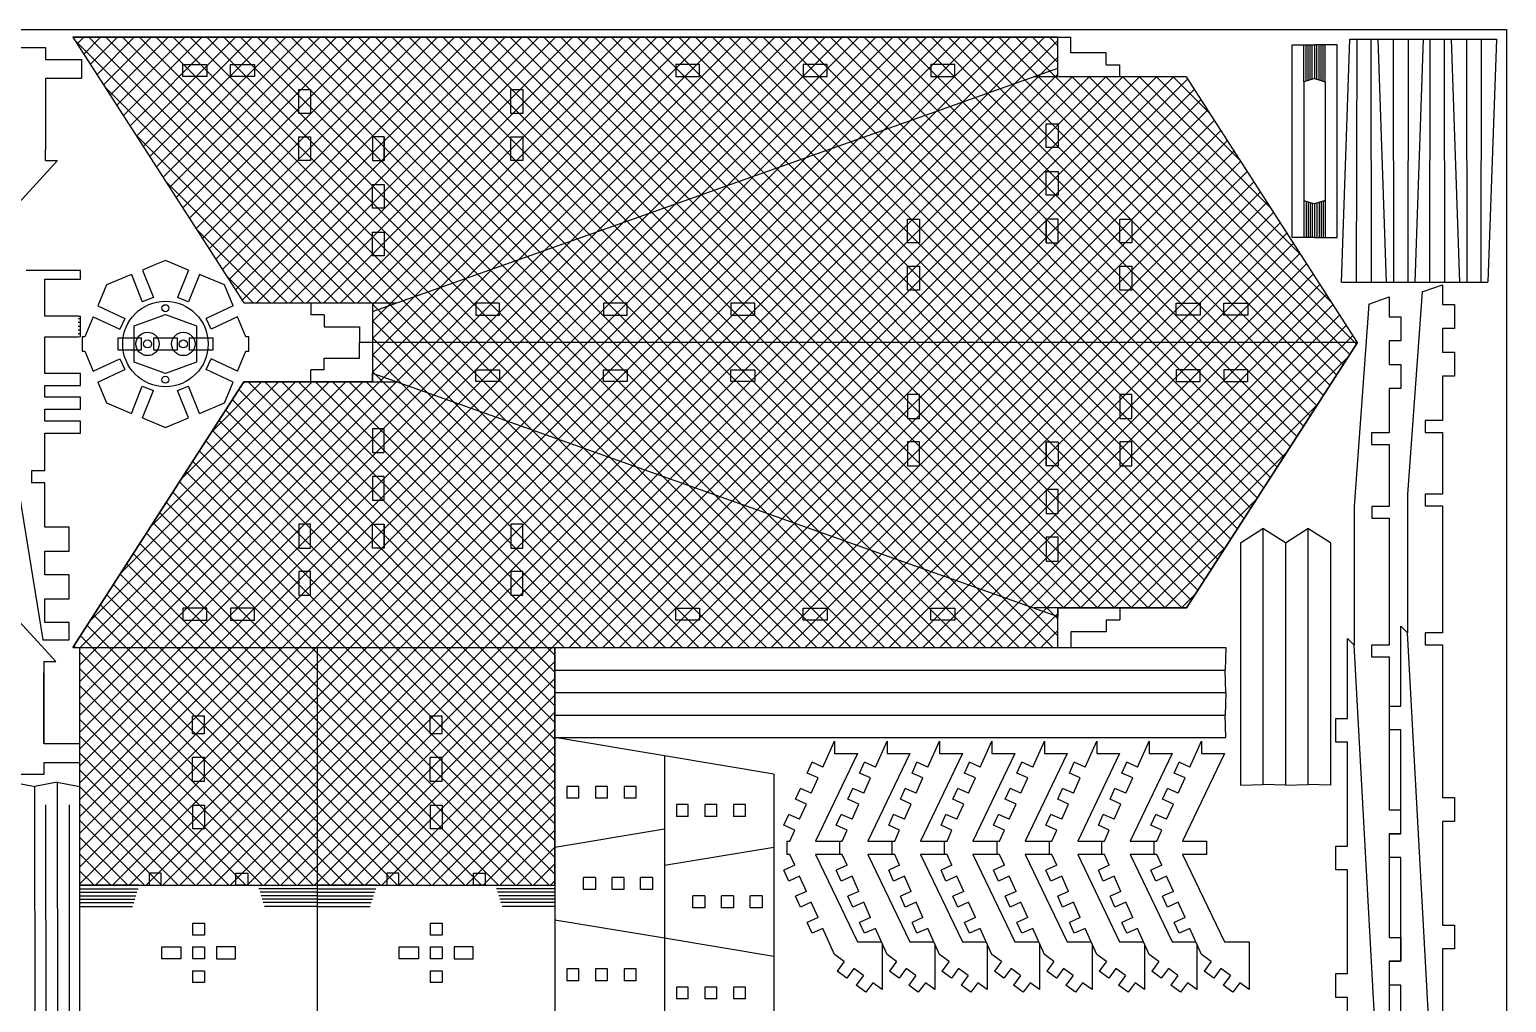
# Model space of a CAD drawing. Extents: x -969 to -369, y 282 to 682.
# Drawn here: x -762.7 to -369.2, y 422.5 to 681.6 of the extents above; entities that cross this region are included whole.
import ezdxf

# ---------------------------------------------------------------- set-up
doc = ezdxf.new("R2010")
doc.units = 0
doc.layers.get('0').update_dxf_attribs({"linetype": 'CONTINUOUS'})
doc.layers.add('HATCH', color=6, linetype='CONTINUOUS')
doc.layers.add('PATTERN', color=4, linetype='CONTINUOUS')

msp = doc.modelspace()

# ---------------------------------------------------------------- hatches: boundary and pattern name
at = {"layer": 'HATCH'}
h = msp.add_hatch(dxfattribs=at)
h.set_pattern_fill('ANSI37', color=256, style=0)
edge = h.paths.add_edge_path()
edge.add_line((-751.16, 679.57), (-705.6, 608.82))
edge.add_line((-705.6, 608.82), (-671.35, 608.82))
edge.add_line((-671.35, 608.82), (-671.35, 587.77))
edge.add_line((-671.35, 587.77), (-705.6, 587.77))
edge.add_line((-705.6, 587.77), (-751.16, 517.02))
edge.add_line((-488.72, 679.57), (-751.16, 679.57))
edge.add_line((-488.72, 669.04), (-488.72, 679.57))
edge.add_line((-454.46, 669.04), (-488.72, 669.04))
edge.add_line((-408.9, 598.3), (-454.46, 669.04))
edge.add_line((-454.46, 527.55), (-408.9, 598.3))
edge.add_line((-488.72, 527.55), (-454.46, 527.55))
edge.add_line((-488.72, 517.02), (-488.72, 527.55))
edge.add_line((-622.74, 517.02), (-488.72, 517.02))
edge.add_line((-622.74, 453.7), (-622.74, 517.02))
edge.add_line((-749.38, 453.7), (-622.74, 453.7))
edge.add_line((-749.38, 517.02), (-749.38, 453.7))
edge.add_line((-705.6, 587.77), (-751.16, 517.02))
edge.add_line((-671.35, 587.77), (-705.6, 587.77))
edge.add_line((-671.35, 608.82), (-671.35, 587.77))
edge.add_line((-705.6, 608.82), (-671.35, 608.82))
edge.add_line((-751.16, 679.57), (-705.6, 608.82))
edge.add_line((-749.38, 517.02), (-749.38, 453.7))
edge.add_line((-749.38, 453.7), (-622.74, 453.7))
edge.add_line((-622.74, 453.7), (-622.74, 517.02))
edge.add_line((-622.74, 517.02), (-488.72, 517.02))
edge.add_line((-488.72, 517.02), (-488.72, 527.55))
edge.add_line((-488.72, 527.55), (-454.46, 527.55))
edge.add_line((-454.46, 527.55), (-408.9, 598.3))
edge.add_line((-408.9, 598.3), (-454.46, 669.04))
edge.add_line((-454.46, 669.04), (-488.72, 669.04))
edge.add_line((-488.72, 669.04), (-488.72, 679.57))
edge.add_line((-488.72, 679.57), (-751.16, 679.57))
edge.add_line((-488.72, 669.04), (-488.72, 679.57))
edge.add_line((-454.46, 669.04), (-488.72, 669.04))
edge.add_line((-408.9, 598.3), (-454.46, 669.04))
edge.add_line((-454.46, 527.55), (-408.9, 598.3))
edge.add_line((-488.72, 527.55), (-454.46, 527.55))
edge.add_line((-488.72, 517.02), (-488.72, 527.55))
edge.add_line((-622.74, 517.02), (-488.72, 517.02))
edge.add_line((-622.74, 453.7), (-622.74, 517.02))
edge.add_line((-749.38, 453.7), (-622.74, 453.7))
edge.add_line((-749.38, 517.02), (-749.38, 453.7))
edge.add_line((-488.72, 679.57), (-751.16, 679.57))
edge.add_line((-751.16, 679.57), (-705.6, 608.82))
edge.add_line((-705.6, 608.82), (-671.35, 608.82))
edge.add_line((-671.35, 608.82), (-671.35, 587.77))
edge.add_line((-671.35, 587.77), (-705.6, 587.77))
edge.add_line((-705.6, 587.77), (-751.16, 517.02))

# ---------------------------------------------------------------- linework, layer by layer
for p, q in [((-969.23, 681.62), (-369.23, 681.62)), ((-369.23, 681.62), (-369.23, 281.62)), ((-767.07, 676.83), (-758.44, 676.83)), ((-758.44, 676.83), (-758.44, 673.65)), ((-758.44, 676.83), (-758.44, 673.65)), ((-751.16, 679.57), (-705.6, 608.82)), ((-751.16, 679.57), (-485.26, 679.57)), ((-485.26, 675.4), (-485.26, 679.57)), ((-426.35, 677.53), (-420.35, 677.53)), ((-426.35, 626.21), (-426.35, 677.53)), ((-420.35, 677.53), (-420.35, 668.57)), ((-414.35, 677.53), (-420.35, 677.53)), ((-414.35, 626.21), (-414.35, 677.53)), ((-413.18, 614.3), (-410.93, 679.05)), ((-410.93, 679.05), (-371.9, 679.05)), ((-401.18, 614.3), (-403.42, 679.05)), ((-391.42, 679.05), (-393.66, 614.3)), ((-381.66, 614.3), (-383.9, 679.05)), ((-371.9, 679.05), (-374.15, 614.3)), ((-758.44, 673.65), (-748.91, 673.65)), ((-748.91, 673.65), (-748.91, 668.57)), ((-475.87, 675.4), (-485.26, 675.4)), ((-475.87, 672.22), (-475.87, 675.4)), ((-721.88, 669.12), (-721.88, 672.3)), ((-721.88, 672.3), (-715.53, 672.3)), ((-715.53, 669.12), (-721.88, 669.12)), ((-715.53, 669.12), (-721.88, 669.12)), ((-715.53, 672.3), (-715.53, 669.12)), ((-709.18, 669.12), (-709.18, 672.3)), ((-709.18, 672.3), (-702.83, 672.3)), ((-702.83, 669.12), (-709.18, 669.12)), ((-702.83, 672.3), (-702.83, 669.12)), ((-671.35, 606.53), (-488.72, 671.33)), ((-584.21, 672.3), (-590.56, 672.3)), ((-590.56, 672.3), (-590.56, 669.12)), ((-590.56, 669.12), (-584.21, 669.12)), ((-584.21, 669.12), (-584.21, 672.3)), ((-550.22, 672.3), (-556.57, 672.3)), ((-556.57, 672.3), (-556.57, 669.12)), ((-556.57, 669.12), (-550.22, 669.12)), ((-550.22, 669.12), (-550.22, 672.3)), ((-516.24, 672.3), (-522.59, 672.3)), ((-522.59, 672.3), (-522.59, 669.12)), ((-522.59, 669.12), (-516.24, 669.12)), ((-516.24, 669.12), (-516.24, 672.3)), ((-454.46, 669.04), (-495.17, 669.04)), ((-488.72, 669.04), (-488.72, 671.33)), ((-475.87, 672.22), (-472.27, 672.22)), ((-472.27, 669.04), (-472.27, 672.22)), ((-408.9, 598.3), (-454.46, 669.04)), ((-758.44, 668.57), (-758.44, 649.69)), ((-748.91, 668.57), (-758.44, 668.57)), ((-691.02, 665.64), (-687.84, 665.64)), ((-691.02, 659.29), (-691.02, 665.64)), ((-687.84, 665.64), (-687.84, 659.29)), ((-634.46, 665.64), (-631.28, 665.64)), ((-634.46, 659.29), (-634.46, 665.64)), ((-631.28, 665.64), (-631.28, 659.29)), ((-420.35, 668.57), (-423.18, 667.66)), ((-423.18, 667.66), (-423.18, 636.08)), ((-420.35, 668.57), (-417.52, 667.66)), ((-417.52, 667.66), (-417.52, 636.08)), ((-687.84, 659.29), (-691.02, 659.29)), ((-631.28, 659.29), (-634.46, 659.29)), ((-491.84, 650.19), (-491.84, 656.54)), ((-491.84, 656.54), (-488.66, 656.54)), ((-488.66, 656.54), (-488.66, 650.19)), ((-758.44, 646.74), (-758.44, 649.69)), ((-691.02, 653.07), (-687.84, 653.07)), ((-691.02, 646.72), (-691.02, 653.07)), ((-687.84, 653.07), (-687.84, 646.72)), ((-668.23, 653.07), (-671.4, 653.07)), ((-671.4, 653.07), (-671.4, 646.72)), ((-668.23, 646.72), (-668.23, 653.07)), ((-668.23, 653.07), (-668.23, 646.72)), ((-634.46, 653.07), (-631.28, 653.07)), ((-634.46, 646.72), (-634.46, 653.07)), ((-631.28, 653.07), (-631.28, 646.72)), ((-488.66, 650.19), (-491.84, 650.19)), ((-755.26, 646.74), (-773.17, 627.21)), ((-758.44, 646.74), (-755.26, 646.74)), ((-687.84, 646.72), (-691.02, 646.72)), ((-671.4, 646.72), (-668.23, 646.72)), ((-631.28, 646.72), (-634.46, 646.72)), ((-491.84, 637.49), (-491.84, 643.84)), ((-491.84, 643.84), (-488.66, 643.84)), ((-488.66, 643.84), (-488.66, 637.49)), ((-671.4, 640.37), (-668.23, 640.37)), ((-671.4, 634.02), (-671.4, 640.37)), ((-668.23, 640.37), (-668.23, 634.02)), ((-488.66, 637.49), (-491.84, 637.49)), ((-668.23, 634.02), (-671.4, 634.02)), ((-423.18, 636.08), (-420.35, 635.18)), ((-417.52, 636.08), (-420.35, 635.18)), ((-420.35, 635.18), (-420.35, 626.21)), ((-528.78, 624.79), (-528.78, 631.14)), ((-528.78, 631.14), (-525.61, 631.14)), ((-525.61, 631.14), (-525.61, 624.79)), ((-488.66, 631.14), (-491.84, 631.14)), ((-491.84, 631.14), (-491.84, 624.79)), ((-491.84, 624.79), (-491.84, 631.14)), ((-488.66, 624.79), (-488.66, 631.14)), ((-472.22, 624.79), (-472.22, 631.14)), ((-472.22, 631.14), (-469.05, 631.14)), ((-469.05, 631.14), (-469.05, 624.79)), ((-671.4, 627.67), (-668.23, 627.67)), ((-671.4, 621.32), (-671.4, 627.67)), ((-668.23, 627.67), (-668.23, 621.32)), ((-420.35, 626.21), (-426.35, 626.21)), ((-420.35, 626.21), (-414.35, 626.21)), ((-525.61, 624.79), (-528.78, 624.79)), ((-491.84, 624.79), (-488.66, 624.79)), ((-469.05, 624.79), (-472.22, 624.79)), ((-668.23, 621.32), (-671.4, 621.32)), ((-528.78, 612.22), (-528.78, 618.57)), ((-528.78, 618.57), (-525.61, 618.57)), ((-525.61, 618.57), (-525.61, 612.22)), ((-472.22, 612.22), (-472.22, 618.57)), ((-472.22, 618.57), (-469.05, 618.57)), ((-469.05, 618.57), (-469.05, 612.22)), ((-758.66, 617.43), (-763.67, 617.43)), ((-749.14, 617.43), (-758.66, 617.43)), ((-758.66, 605.3), (-758.66, 615.09)), ((-758.66, 615.09), (-749.14, 615.09)), ((-749.14, 615.09), (-749.14, 617.43)), ((-413.18, 614.3), (-374.15, 614.3)), ((-525.61, 612.22), (-528.78, 612.22)), ((-469.05, 612.22), (-472.22, 612.22)), ((-405.9, 608.47), (-400.51, 610.38)), ((-400.51, 610.38), (-400.51, 605.09)), ((-391.67, 611.75), (-395.59, 557.89)), ((-391.67, 611.75), (-386.29, 613.66)), ((-386.29, 613.66), (-386.29, 608.37)), ((-705.6, 608.82), (-664.9, 608.82)), ((-687.8, 608.82), (-687.8, 605.64)), ((-671.35, 608.82), (-671.35, 606.53)), ((-637.48, 608.74), (-643.83, 608.74)), ((-643.83, 608.74), (-643.83, 605.57)), ((-637.48, 605.57), (-637.48, 608.74)), ((-603.49, 608.74), (-609.84, 608.74)), ((-609.84, 608.74), (-609.84, 605.57)), ((-603.49, 605.57), (-603.49, 608.74)), ((-569.5, 608.74), (-575.85, 608.74)), ((-575.85, 608.74), (-575.85, 605.57)), ((-569.5, 605.57), (-569.5, 608.74)), ((-457.23, 605.57), (-457.23, 608.75)), ((-457.23, 608.75), (-450.88, 608.75)), ((-450.88, 608.75), (-450.88, 605.57)), ((-444.53, 608.75), (-438.18, 608.75)), ((-444.53, 605.57), (-444.53, 608.75)), ((-444.53, 608.75), (-438.18, 608.75)), ((-438.18, 608.75), (-438.18, 605.57)), ((-405.9, 608.47), (-409.81, 554.61)), ((-386.29, 608.37), (-383.11, 608.37)), ((-383.11, 608.37), (-383.11, 602.02)), ((-749.77, 605.3), (-758.66, 605.3)), ((-749.77, 605.3), (-749.14, 605.26)), ((-749.14, 604.55), (-749.77, 604.55)), ((-749.14, 603.55), (-749.77, 603.55)), ((-749.14, 602.55), (-749.77, 602.55)), ((-749.14, 599.84), (-749.14, 605.26)), ((-684.2, 605.64), (-687.8, 605.64)), ((-684.2, 605.64), (-684.2, 602.47)), ((-684.2, 602.47), (-674.81, 602.47)), ((-674.81, 602.47), (-674.81, 598.3)), ((-643.83, 605.57), (-637.48, 605.57)), ((-609.84, 605.57), (-603.49, 605.57)), ((-575.85, 605.57), (-569.5, 605.57)), ((-450.88, 605.57), (-457.23, 605.57)), ((-438.18, 605.57), (-444.53, 605.57)), ((-400.51, 605.09), (-397.33, 605.09)), ((-397.33, 605.09), (-397.33, 598.74)), ((-758.66, 590.01), (-758.66, 599.8)), ((-758.66, 599.8), (-749.77, 599.8)), ((-749.14, 601.55), (-749.77, 601.55)), ((-749.14, 600.55), (-749.77, 600.55)), ((-749.77, 599.8), (-749.14, 599.84)), ((-674.81, 594.12), (-674.81, 598.3)), ((-408.9, 598.3), (-674.81, 598.3)), ((-408.9, 598.3), (-454.46, 527.55)), ((-397.33, 598.74), (-400.51, 598.74)), ((-400.51, 598.74), (-400.51, 592.39)), ((-383.11, 602.02), (-386.29, 602.02)), ((-386.29, 602.02), (-386.29, 595.67)), ((-386.29, 595.67), (-383.11, 595.67)), ((-383.11, 595.67), (-383.11, 589.32)), ((-684.2, 590.95), (-687.8, 590.95)), ((-687.8, 587.77), (-687.8, 590.95)), ((-684.2, 590.95), (-684.2, 594.12)), ((-684.2, 594.12), (-674.81, 594.12)), ((-643.83, 587.85), (-643.83, 591.02)), ((-643.83, 591.02), (-637.48, 591.02)), ((-637.48, 591.02), (-637.48, 587.85)), ((-609.84, 587.85), (-609.84, 591.02)), ((-609.84, 591.02), (-603.49, 591.02)), ((-603.49, 591.02), (-603.49, 587.85)), ((-575.85, 587.85), (-575.85, 591.02)), ((-575.85, 591.02), (-569.5, 591.02)), ((-569.5, 591.02), (-569.5, 587.85)), ((-450.88, 591.02), (-457.23, 591.02)), ((-457.23, 591.02), (-457.23, 587.84)), ((-450.88, 587.84), (-450.88, 591.02)), ((-438.18, 591.02), (-444.53, 591.02)), ((-444.53, 591.02), (-444.53, 587.84)), ((-438.18, 587.84), (-438.18, 591.02)), ((-400.51, 592.39), (-397.33, 592.39)), ((-397.33, 592.39), (-397.33, 586.04)), ((-749.14, 590.01), (-758.66, 590.01)), ((-758.66, 583.66), (-758.66, 586.83)), ((-758.66, 586.83), (-749.14, 586.83)), ((-751.16, 517.02), (-705.6, 587.77)), ((-749.14, 586.83), (-749.14, 590.01)), ((-705.6, 587.77), (-664.9, 587.77)), ((-671.35, 587.77), (-671.35, 590.06)), ((-671.35, 590.06), (-488.72, 525.26)), ((-637.48, 587.85), (-643.83, 587.85)), ((-603.49, 587.85), (-609.84, 587.85)), ((-569.5, 587.85), (-575.85, 587.85)), ((-457.23, 587.84), (-450.88, 587.84)), ((-444.53, 587.84), (-438.18, 587.84)), ((-444.53, 587.84), (-438.18, 587.84)), ((-383.11, 589.32), (-386.29, 589.32)), ((-386.29, 589.32), (-386.29, 577.51)), ((-749.14, 583.66), (-758.66, 583.66)), ((-749.14, 580.48), (-749.14, 583.66)), ((-525.61, 584.37), (-528.78, 584.37)), ((-528.78, 584.37), (-528.78, 578.02)), ((-525.61, 578.02), (-525.61, 584.37)), ((-469.05, 584.37), (-472.22, 584.37)), ((-472.22, 584.37), (-472.22, 578.02)), ((-469.05, 578.02), (-469.05, 584.37)), ((-397.33, 586.04), (-400.51, 586.04)), ((-400.51, 586.04), (-400.51, 574.23)), ((-758.66, 577.31), (-758.66, 580.48)), ((-758.66, 580.48), (-749.14, 580.48)), ((-749.14, 577.31), (-758.66, 577.31)), ((-749.14, 574.13), (-749.14, 577.31)), ((-668.23, 575.27), (-671.4, 575.27)), ((-671.4, 575.27), (-671.4, 568.92)), ((-668.23, 568.92), (-668.23, 575.27)), ((-528.78, 578.02), (-525.61, 578.02)), ((-472.22, 578.02), (-469.05, 578.02)), ((-386.29, 577.51), (-390.93, 577.51)), ((-390.93, 577.51), (-390.93, 574.33)), ((-758.66, 564.04), (-758.66, 574.13)), ((-758.66, 574.13), (-749.14, 574.13)), ((-525.61, 571.8), (-528.78, 571.8)), ((-528.78, 571.8), (-528.78, 565.45)), ((-525.61, 565.45), (-525.61, 571.8)), ((-491.84, 565.45), (-491.84, 571.8)), ((-491.84, 571.8), (-488.66, 571.8)), ((-491.84, 571.8), (-491.84, 565.45)), ((-488.66, 571.8), (-488.66, 565.45)), ((-469.05, 571.8), (-472.22, 571.8)), ((-472.22, 571.8), (-472.22, 565.45)), ((-469.05, 565.45), (-469.05, 571.8)), ((-400.51, 574.23), (-405.15, 574.23)), ((-405.15, 574.23), (-405.15, 571.05)), ((-405.15, 571.05), (-400.51, 571.05)), ((-400.51, 571.05), (-400.51, 554.61)), ((-390.93, 574.33), (-386.29, 574.33)), ((-386.29, 574.33), (-386.29, 557.89)), ((-766.91, 566.76), (-759.19, 519.03)), ((-671.4, 568.92), (-668.23, 568.92)), ((-758.66, 564.04), (-762.18, 564.04)), ((-762.18, 564.04), (-762.18, 560.87)), ((-528.78, 565.45), (-525.61, 565.45)), ((-488.66, 565.45), (-491.84, 565.45)), ((-472.22, 565.45), (-469.05, 565.45)), ((-758.66, 560.87), (-762.18, 560.87)), ((-758.66, 549.05), (-758.66, 560.87)), ((-668.23, 562.57), (-671.4, 562.57)), ((-671.4, 562.57), (-671.4, 556.22)), ((-668.23, 556.22), (-668.23, 562.57)), ((-488.66, 559.1), (-491.84, 559.1)), ((-491.84, 559.1), (-491.84, 552.75)), ((-488.66, 552.75), (-488.66, 559.1)), ((-671.4, 556.22), (-668.23, 556.22)), ((-395.59, 557.89), (-395.59, 520.95)), ((-386.29, 557.89), (-390.91, 557.89)), ((-390.91, 557.89), (-390.91, 554.72)), ((-491.84, 552.75), (-488.66, 552.75)), ((-409.81, 554.61), (-409.81, 517.67)), ((-400.51, 554.61), (-405.13, 554.61)), ((-405.13, 554.61), (-405.13, 551.43)), ((-405.13, 551.43), (-400.51, 551.43)), ((-400.51, 551.43), (-400.51, 517.67)), ((-390.91, 554.72), (-386.29, 554.72)), ((-386.29, 554.72), (-386.29, 520.95)), ((-752.18, 549.05), (-758.66, 549.05)), ((-752.18, 542.7), (-752.18, 549.05)), ((-687.84, 549.87), (-691.02, 549.87)), ((-691.02, 549.87), (-691.02, 543.52)), ((-687.84, 543.52), (-687.84, 549.87)), ((-671.4, 549.87), (-668.23, 549.87)), ((-671.4, 543.52), (-671.4, 549.87)), ((-668.23, 549.87), (-668.23, 543.52)), ((-668.23, 543.52), (-668.23, 549.87)), ((-631.28, 549.87), (-634.46, 549.87)), ((-634.46, 549.87), (-634.46, 543.52)), ((-631.28, 543.52), (-631.28, 549.87)), ((-440.13, 544.89), (-434.13, 548.75)), ((-434.13, 548.75), (-434.13, 480.54)), ((-428.13, 544.89), (-434.13, 548.75)), ((-428.13, 544.89), (-422.13, 548.75)), ((-422.13, 548.75), (-422.13, 480.54)), ((-416.13, 544.89), (-422.13, 548.75)), ((-691.02, 543.52), (-687.84, 543.52)), ((-668.23, 543.52), (-671.4, 543.52)), ((-634.46, 543.52), (-631.28, 543.52)), ((-488.66, 546.4), (-491.84, 546.4)), ((-491.84, 546.4), (-491.84, 540.05)), ((-488.66, 540.05), (-488.66, 546.4)), ((-440.13, 544.89), (-440.13, 480.34)), ((-428.13, 544.89), (-428.13, 480.34)), ((-428.13, 544.89), (-428.13, 480.34)), ((-416.13, 544.89), (-416.13, 480.34)), ((-758.66, 536.35), (-758.66, 542.7)), ((-758.66, 542.7), (-752.18, 542.7)), ((-491.84, 540.05), (-488.66, 540.05)), ((-752.18, 536.35), (-758.66, 536.35)), ((-752.18, 530), (-752.18, 536.35)), ((-687.84, 537.3), (-691.02, 537.3)), ((-691.02, 537.3), (-691.02, 530.95)), ((-687.84, 530.95), (-687.84, 537.3)), ((-631.28, 537.3), (-634.46, 537.3)), ((-634.46, 537.3), (-634.46, 530.95)), ((-631.28, 530.95), (-631.28, 537.3)), ((-755.73, 513.26), (-773.64, 532.79)), ((-758.66, 523.65), (-758.66, 530)), ((-758.66, 530), (-752.18, 530)), ((-715.53, 527.47), (-721.88, 527.47)), ((-721.88, 527.47), (-721.88, 524.29)), ((-715.53, 527.47), (-721.88, 527.47)), ((-715.53, 524.29), (-715.53, 527.47)), ((-709.18, 527.47), (-709.18, 524.29)), ((-702.83, 527.47), (-709.18, 527.47)), ((-702.83, 524.29), (-702.83, 527.47)), ((-691.02, 530.95), (-687.84, 530.95)), ((-634.46, 530.95), (-631.28, 530.95)), ((-590.56, 527.47), (-584.21, 527.47)), ((-590.56, 524.29), (-590.56, 527.47)), ((-584.21, 527.47), (-584.21, 524.29)), ((-556.57, 527.47), (-550.22, 527.47)), ((-556.57, 524.29), (-556.57, 527.47)), ((-550.22, 527.47), (-550.22, 524.29)), ((-522.59, 527.47), (-516.24, 527.47)), ((-522.59, 524.29), (-522.59, 527.47)), ((-516.24, 527.47), (-516.24, 524.29)), ((-454.46, 527.55), (-495.17, 527.55)), ((-488.72, 527.55), (-488.72, 525.26)), ((-472.27, 527.55), (-472.27, 524.37)), ((-752.18, 523.65), (-758.66, 523.65)), ((-752.18, 519.03), (-752.18, 523.65)), ((-721.88, 524.29), (-715.53, 524.29)), ((-709.18, 524.29), (-702.83, 524.29)), ((-584.21, 524.29), (-590.56, 524.29)), ((-550.22, 524.29), (-556.57, 524.29)), ((-516.24, 524.29), (-522.59, 524.29)), ((-475.87, 524.37), (-475.87, 521.19)), ((-475.87, 524.37), (-472.27, 524.37)), ((-475.87, 521.19), (-485.26, 521.19)), ((-485.26, 521.19), (-485.26, 517.02)), ((-397.33, 501.41), (-397.33, 522.68)), ((-395.59, 520.95), (-397.33, 522.68)), ((-388.03, 383.19), (-395.59, 520.95)), ((-386.29, 520.95), (-390.93, 520.95)), ((-390.93, 520.95), (-390.93, 517.77)), ((-759.19, 519.03), (-752.18, 519.03)), ((-751.16, 517.02), (-485.26, 517.02)), ((-749.38, 517.02), (-749.38, 397.14)), ((-686.06, 517.02), (-686.06, 397.14)), ((-622.74, 517.02), (-622.74, 397.14)), ((-485.26, 517.02), (-443.98, 517.02)), ((-443.98, 517.02), (-444.19, 511.02)), ((-411.56, 498.13), (-411.55, 519.4)), ((-409.81, 517.67), (-411.55, 519.4)), ((-402.25, 379.91), (-409.81, 517.67)), ((-400.51, 517.67), (-405.15, 517.67)), ((-405.15, 517.67), (-405.15, 514.49)), ((-390.93, 517.77), (-386.29, 517.77)), ((-386.29, 517.77), (-386.29, 477.05)), ((-758.91, 513.26), (-758.91, 491.42)), ((-758.91, 513.26), (-755.73, 513.26)), ((-405.15, 514.49), (-400.51, 514.49)), ((-400.51, 514.49), (-400.51, 473.77)), ((-758.91, 491.42), (-758.91, 510.3)), ((-622.74, 511.02), (-444.19, 511.02)), ((-443.98, 505.02), (-444.19, 511.02)), ((-622.74, 505.02), (-443.98, 505.02)), ((-443.98, 505.02), (-444.19, 499.02)), ((-400.51, 501.41), (-397.33, 501.41)), ((-719.31, 494.08), (-719.31, 498.7)), ((-716.13, 498.7), (-719.31, 498.7)), ((-716.13, 494.08), (-716.13, 498.7)), ((-655.99, 494.08), (-655.99, 498.7)), ((-652.82, 498.7), (-655.99, 498.7)), ((-652.82, 494.08), (-652.82, 498.7)), ((-622.74, 499.02), (-444.19, 499.02)), ((-443.98, 493.02), (-444.19, 499.02)), ((-414.73, 491.78), (-414.73, 498.13)), ((-414.73, 498.13), (-411.56, 498.13)), ((-719.31, 494.08), (-716.13, 494.08)), ((-655.99, 494.08), (-652.82, 494.08)), ((-622.74, 493.02), (-443.98, 493.02)), ((-397.33, 495.06), (-400.51, 495.06)), ((-397.33, 467.42), (-397.33, 495.06)), ((-758.91, 491.42), (-749.38, 491.42)), ((-411.56, 491.78), (-414.73, 491.78)), ((-411.56, 464.14), (-411.56, 491.78)), ((-749.38, 486.34), (-758.91, 486.34)), ((-758.91, 486.34), (-758.91, 483.17)), ((-716.13, 487.73), (-719.31, 487.73)), ((-719.31, 481.38), (-719.31, 487.73)), ((-716.13, 481.38), (-716.13, 487.73)), ((-652.82, 487.73), (-655.99, 487.73)), ((-655.99, 481.38), (-655.99, 487.73)), ((-652.82, 481.38), (-652.82, 487.73)), ((-758.91, 483.17), (-767.54, 483.17)), ((-767.25, 481.14), (-761.29, 479.98)), ((-755.34, 481.14), (-761.29, 479.98)), ((-755.34, 481.14), (-755.15, 290.29)), ((-755.34, 481.14), (-749.38, 479.99)), ((-719.31, 481.38), (-716.13, 481.38)), ((-655.99, 481.38), (-652.82, 481.38)), ((-440.13, 480.34), (-434.13, 480.54)), ((-428.13, 480.34), (-434.13, 480.54)), ((-428.13, 480.34), (-422.13, 480.54)), ((-416.13, 480.34), (-422.13, 480.54)), ((-761.21, 304.3), (-761.29, 479.98)), ((-386.29, 477.05), (-383.11, 477.05)), ((-383.11, 477.05), (-383.11, 470.7)), ((-719.31, 475.03), (-716.13, 475.03)), ((-719.31, 475.03), (-719.31, 468.68)), ((-716.13, 475.03), (-716.13, 468.68)), ((-655.99, 475.03), (-652.82, 475.03)), ((-655.99, 475.03), (-655.99, 468.68)), ((-652.82, 475.03), (-652.82, 468.68)), ((-400.51, 473.77), (-397.33, 473.77)), ((-716.13, 468.68), (-719.31, 468.68)), ((-652.82, 468.68), (-655.99, 468.68)), ((-383.11, 470.7), (-386.29, 470.7)), ((-386.29, 470.7), (-386.29, 443.06)), ((-560.93, 465.46), (-560.93, 461.9)), ((-546.96, 465.46), (-546.96, 461.9)), ((-532.99, 465.46), (-532.99, 461.9)), ((-519.02, 465.46), (-519.02, 461.9)), ((-505.05, 465.46), (-505.05, 461.9)), ((-491.08, 465.46), (-491.08, 461.9)), ((-477.11, 465.46), (-477.11, 461.9)), ((-463.14, 465.46), (-463.14, 461.9)), ((-449.17, 465.46), (-449.17, 461.9)), ((-397.33, 467.42), (-400.51, 467.42)), ((-400.51, 467.42), (-400.51, 439.78)), ((-400.51, 467.42), (-397.33, 467.42)), ((-414.73, 457.79), (-414.73, 464.14)), ((-414.73, 464.14), (-411.56, 464.14)), ((-397.33, 461.07), (-400.51, 461.07)), ((-397.33, 433.43), (-397.33, 461.07)), ((-730.83, 456.88), (-730.83, 453.74)), ((-727.65, 456.88), (-730.83, 456.88)), ((-727.65, 453.74), (-727.65, 456.88)), ((-707.79, 453.74), (-707.79, 456.88)), ((-707.79, 456.88), (-704.61, 456.88)), ((-704.61, 456.88), (-704.61, 453.74)), ((-667.51, 456.88), (-667.51, 453.74)), ((-664.34, 456.88), (-667.51, 456.88)), ((-664.34, 453.74), (-664.34, 456.88)), ((-644.47, 453.74), (-644.47, 456.88)), ((-644.47, 456.88), (-641.3, 456.88)), ((-641.3, 456.88), (-641.3, 453.74)), ((-411.56, 457.79), (-414.73, 457.79)), ((-411.56, 430.15), (-411.56, 457.79)), ((-730.83, 453.74), (-727.65, 453.74)), ((-704.61, 453.74), (-707.79, 453.74)), ((-667.51, 453.74), (-664.34, 453.74)), ((-641.3, 453.74), (-644.47, 453.74)), ((-719.31, 443.61), (-716.13, 443.61)), ((-719.31, 443.61), (-719.31, 440.43)), ((-716.14, 443.61), (-716.13, 440.43)), ((-655.99, 443.61), (-652.82, 443.61)), ((-655.99, 443.61), (-655.99, 440.43)), ((-652.82, 443.61), (-652.82, 440.43)), ((-386.29, 443.06), (-383.11, 443.06)), ((-383.11, 443.06), (-383.11, 436.71)), ((-727.53, 437.26), (-722.45, 437.26)), ((-727.53, 434.09), (-727.53, 437.26)), ((-722.45, 437.26), (-722.45, 434.09)), ((-716.13, 440.43), (-719.31, 440.43)), ((-719.31, 437.26), (-716.13, 437.26)), ((-719.31, 437.26), (-719.31, 434.09)), ((-716.13, 437.26), (-716.13, 434.09)), ((-707.88, 437.26), (-712.96, 437.26)), ((-712.96, 437.26), (-712.96, 434.09)), ((-707.88, 434.09), (-707.88, 437.26)), ((-664.21, 437.26), (-659.13, 437.26)), ((-664.21, 434.09), (-664.21, 437.26)), ((-659.13, 437.26), (-659.13, 434.09)), ((-652.82, 440.43), (-655.99, 440.43)), ((-655.99, 437.26), (-652.82, 437.26)), ((-655.99, 437.26), (-655.99, 434.09)), ((-652.82, 437.26), (-652.82, 434.09)), ((-644.56, 437.26), (-649.64, 437.26)), ((-649.64, 437.26), (-649.64, 434.09)), ((-644.56, 434.09), (-644.56, 437.26)), ((-400.51, 439.78), (-397.33, 439.78)), ((-397.33, 439.78), (-397.33, 433.43)), ((-722.45, 434.09), (-727.53, 434.09)), ((-716.13, 434.09), (-719.31, 434.09)), ((-712.96, 434.09), (-707.88, 434.09)), ((-659.13, 434.09), (-664.21, 434.09)), ((-652.82, 434.09), (-655.99, 434.09)), ((-649.64, 434.09), (-644.56, 434.09)), ((-397.33, 433.43), (-400.51, 433.43)), ((-400.51, 433.43), (-400.51, 405.8)), ((-400.51, 433.43), (-397.33, 433.43)), ((-383.11, 436.71), (-386.29, 436.71)), ((-386.29, 436.71), (-386.29, 409.08)), ((-719.31, 430.91), (-716.13, 430.91)), ((-719.31, 430.91), (-719.31, 427.74)), ((-716.13, 430.91), (-716.13, 427.74)), ((-655.99, 430.91), (-652.82, 430.91)), ((-655.99, 430.91), (-655.99, 427.74)), ((-652.82, 430.91), (-652.82, 427.74)), ((-414.73, 423.8), (-414.73, 430.15)), ((-414.73, 430.15), (-411.56, 430.15)), ((-716.13, 427.74), (-719.31, 427.74)), ((-652.82, 427.74), (-655.99, 427.74)), ((-397.33, 427.08), (-400.51, 427.08)), ((-397.33, 386.36), (-397.33, 427.08)), ((-411.56, 423.8), (-414.73, 423.8)), ((-411.55, 383.08), (-411.56, 423.8))]:
    msp.add_line(p, q)
at = {"color": 7}
for points in [[(-726.53, 620.09), (-729.15, 619.01), (-729.97, 618.67), (-732.64, 617.56)], [(-720.41, 617.56), (-726.53, 620.09)], [(-735.57, 616.35), (-742.24, 613.59)], [(-735.57, 616.35), (-732.69, 609.09)], [(-732.64, 617.56), (-729.74, 610.26)], [(-720.41, 617.56), (-723.31, 610.26)], [(-717.48, 616.35), (-720.36, 609.09)], [(-710.81, 613.59), (-717.48, 616.35)], [(-742.24, 613.59), (-744.54, 608.02)], [(-729.74, 610.26), (-732.69, 609.09)], [(-720.36, 609.09), (-723.31, 610.26)], [(-708.51, 608.02), (-710.81, 613.59)], [(-744.54, 608.02), (-737.36, 604.68)], [(-708.51, 608.02), (-715.69, 604.68)], [(-745.76, 605.09), (-747.96, 599.77)], [(-745.76, 605.09), (-738.71, 601.8)], [(-737.36, 604.68), (-738.71, 601.8)], [(-714.34, 601.8), (-715.69, 604.68)], [(-707.29, 605.09), (-714.34, 601.8)], [(-705.09, 599.77), (-707.29, 605.09)], [(-748.75, 599.77), (-748.75, 595.96)], [(-747.96, 599.77), (-748.75, 599.77)], [(-739.23, 599.46), (-739.23, 596.28)], [(-739.23, 599.46), (-732.88, 599.46)], [(-732.88, 596.28), (-732.88, 599.46)], [(-729.7, 599.46), (-729.7, 596.28)], [(-729.7, 599.46), (-723.35, 599.46)], [(-723.35, 596.28), (-723.35, 599.46)], [(-720.18, 599.46), (-713.83, 599.46)], [(-720.18, 599.46), (-720.18, 596.28)], [(-713.83, 596.28), (-713.83, 599.46)], [(-704.3, 599.77), (-705.09, 599.77)], [(-704.3, 595.96), (-704.3, 599.77)], [(-748.75, 595.96), (-747.96, 595.96)], [(-747.96, 595.96), (-745.76, 590.65)], [(-739.23, 596.28), (-732.88, 596.28)], [(-729.7, 596.28), (-723.35, 596.28)], [(-720.18, 596.28), (-713.83, 596.28)], [(-707.29, 590.65), (-705.09, 595.96)], [(-705.09, 595.96), (-704.3, 595.96)], [(-745.76, 590.65), (-738.71, 593.94)], [(-744.54, 587.72), (-737.36, 591.06)], [(-738.71, 593.94), (-737.36, 591.06)], [(-715.69, 591.06), (-714.34, 593.94)], [(-708.51, 587.72), (-715.69, 591.06)], [(-707.29, 590.65), (-714.34, 593.94)], [(-744.54, 587.72), (-742.24, 582.15)], [(-735.57, 579.39), (-732.69, 586.65)], [(-732.69, 586.65), (-729.74, 585.48)], [(-723.31, 585.48), (-720.36, 586.65)], [(-717.48, 579.39), (-720.36, 586.65)], [(-710.81, 582.15), (-708.51, 587.72)], [(-732.64, 578.18), (-729.74, 585.48)], [(-720.41, 578.18), (-723.31, 585.48)], [(-742.24, 582.15), (-735.57, 579.39)], [(-717.48, 579.39), (-710.81, 582.15)], [(-732.64, 578.18), (-726.53, 575.64)], [(-726.53, 575.64), (-724.04, 576.67), (-723.35, 576.96), (-720.41, 578.18)], [(-593.57, 488.16), (-622.74, 493.02)], [(-551.34, 485.16), (-548.23, 492.08)], [(-548.23, 492.08), (-548.23, 488.78)], [(-537.37, 485.16), (-534.26, 492.08)], [(-534.26, 492.08), (-534.26, 488.78)], [(-523.4, 485.16), (-520.29, 492.08)], [(-520.29, 492.08), (-520.29, 488.78)], [(-509.43, 485.16), (-506.32, 492.08)], [(-506.32, 492.08), (-506.32, 488.78)], [(-495.46, 485.16), (-492.35, 492.08)], [(-492.35, 492.08), (-492.35, 488.78)], [(-481.49, 485.16), (-478.38, 492.08)], [(-478.38, 492.08), (-478.38, 488.78)], [(-467.52, 485.16), (-464.41, 492.08)], [(-464.41, 492.08), (-464.41, 488.78)], [(-453.55, 485.16), (-450.44, 492.08)], [(-450.44, 492.08), (-450.44, 488.78)], [(-564.4, 483.3), (-593.57, 488.16)], [(-593.57, 488.16), (-593.57, 473.77), (-593.57, 472.92), (-593.57, 449.64), (-593.57, 448.71), (-593.57, 425.45), (-593.57, 424.28), (-593.57, 400.92), (-593.57, 399.88), (-593.57, 376.71), (-593.57, 375.62), (-593.57, 352.07), (-593.57, 351.25), (-593.57, 328.26), (-593.57, 327.25), (-593.57, 303.78), (-593.57, 302.79), (-593.57, 293.76)], [(-542.14, 488.78), (-553.31, 465.46)], [(-548.23, 488.78), (-545.19, 488.78), (-544.18, 488.78), (-542.14, 488.78)], [(-528.17, 488.78), (-539.34, 465.46)], [(-534.26, 488.78), (-531.22, 488.78), (-530.21, 488.78), (-528.17, 488.78)], [(-514.2, 488.78), (-525.37, 465.46)], [(-520.29, 488.78), (-517.25, 488.78), (-516.24, 488.78), (-514.2, 488.78)], [(-500.23, 488.78), (-511.4, 465.46)], [(-506.32, 488.78), (-503.28, 488.78), (-502.27, 488.78), (-500.23, 488.78)], [(-486.26, 488.78), (-497.43, 465.46)], [(-492.35, 488.78), (-489.31, 488.78), (-488.3, 488.78), (-486.26, 488.78)], [(-472.29, 488.78), (-483.46, 465.46)], [(-478.38, 488.78), (-475.34, 488.78), (-474.33, 488.78), (-472.29, 488.78)], [(-458.32, 488.78), (-469.49, 465.46)], [(-464.41, 488.78), (-461.37, 488.78), (-460.36, 488.78), (-458.32, 488.78)], [(-444.35, 488.78), (-455.52, 465.46)], [(-450.44, 488.78), (-447.4, 488.78), (-446.39, 488.78), (-444.35, 488.78)], [(-555.53, 483.56), (-554.24, 486.46)], [(-551.34, 485.16), (-554.24, 486.46)], [(-541.56, 483.56), (-540.27, 486.46)], [(-537.37, 485.16), (-540.27, 486.46)], [(-527.59, 483.56), (-526.3, 486.46)], [(-523.4, 485.16), (-526.3, 486.46)], [(-513.62, 483.56), (-512.33, 486.46)], [(-509.43, 485.16), (-512.33, 486.46)], [(-499.65, 483.56), (-498.36, 486.46)], [(-495.46, 485.16), (-498.36, 486.46)], [(-485.68, 483.56), (-484.39, 486.46)], [(-481.49, 485.16), (-484.39, 486.46)], [(-471.71, 483.56), (-470.42, 486.46)], [(-467.52, 485.16), (-470.42, 486.46)], [(-457.74, 483.56), (-456.45, 486.46)], [(-453.55, 485.16), (-456.45, 486.46)], [(-564.4, 483.3), (-564.4, 474.28), (-564.4, 473.35), (-564.4, 449.93), (-564.4, 448.97), (-564.4, 425.53), (-564.4, 424.47), (-564.4, 401.27), (-564.4, 400.28), (-564.4, 376.84), (-564.4, 375.91), (-564.4, 352.66), (-564.4, 351.75), (-564.4, 328.26), (-564.4, 327.27), (-564.4, 303.99), (-564.4, 302.87), (-564.4, 288.9)], [(-552.64, 482.26), (-555.53, 483.56)], [(-554.46, 478.21), (-552.64, 482.26)], [(-538.67, 482.26), (-541.56, 483.56)], [(-540.49, 478.21), (-538.67, 482.26)], [(-524.7, 482.26), (-527.59, 483.56)], [(-526.52, 478.21), (-524.7, 482.26)], [(-510.73, 482.26), (-513.62, 483.56)], [(-512.55, 478.21), (-510.73, 482.26)], [(-496.76, 482.26), (-499.65, 483.56)], [(-498.58, 478.21), (-496.76, 482.26)], [(-482.79, 482.26), (-485.68, 483.56)], [(-484.61, 478.21), (-482.79, 482.26)], [(-468.82, 482.26), (-471.71, 483.56)], [(-470.64, 478.21), (-468.82, 482.26)], [(-454.85, 482.26), (-457.74, 483.56)], [(-456.67, 478.21), (-454.85, 482.26)], [(-616.39, 480.03), (-619.57, 480.03)], [(-619.57, 480.03), (-619.57, 476.85)], [(-616.39, 476.85), (-619.57, 476.85)], [(-616.39, 476.85), (-616.39, 480.03)], [(-608.77, 480.03), (-611.95, 480.03)], [(-611.95, 480.03), (-611.95, 476.85)], [(-608.77, 476.85), (-611.95, 476.85)], [(-608.77, 476.85), (-608.77, 480.03)], [(-601.15, 480.03), (-604.33, 480.03)], [(-604.33, 480.03), (-604.33, 476.85)], [(-601.15, 476.85), (-604.33, 476.85)], [(-601.15, 476.85), (-601.15, 480.03)], [(-558.65, 476.61), (-557.35, 479.5)], [(-555.76, 475.31), (-558.65, 476.61)], [(-554.46, 478.21), (-557.35, 479.5)], [(-544.68, 476.61), (-543.38, 479.5)], [(-541.79, 475.31), (-544.68, 476.61)], [(-540.49, 478.21), (-543.38, 479.5)], [(-530.71, 476.61), (-529.41, 479.5)], [(-527.82, 475.31), (-530.71, 476.61)], [(-526.52, 478.21), (-529.41, 479.5)], [(-516.74, 476.61), (-515.44, 479.5)], [(-513.85, 475.31), (-516.74, 476.61)], [(-512.55, 478.21), (-515.44, 479.5)], [(-502.77, 476.61), (-501.47, 479.5)], [(-499.88, 475.31), (-502.77, 476.61)], [(-498.58, 478.21), (-501.47, 479.5)], [(-488.8, 476.61), (-487.5, 479.5)], [(-485.91, 475.31), (-488.8, 476.61)], [(-484.61, 478.21), (-487.5, 479.5)], [(-474.83, 476.61), (-473.53, 479.5)], [(-471.94, 475.31), (-474.83, 476.61)], [(-470.64, 478.21), (-473.53, 479.5)], [(-460.86, 476.61), (-459.56, 479.5)], [(-457.97, 475.31), (-460.86, 476.61)], [(-456.67, 478.21), (-459.56, 479.5)], [(-587.22, 475.17), (-590.39, 475.17)], [(-590.39, 475.17), (-590.39, 471.99)], [(-587.22, 471.99), (-587.22, 475.17)], [(-579.6, 475.17), (-582.77, 475.17)], [(-582.77, 475.17), (-582.77, 471.99)], [(-579.6, 471.99), (-579.6, 475.17)], [(-571.98, 475.17), (-575.15, 475.17)], [(-575.15, 475.17), (-575.15, 471.99)], [(-571.98, 471.99), (-571.98, 475.17)], [(-561.77, 469.65), (-560.47, 472.55)], [(-557.57, 471.25), (-560.47, 472.55)], [(-557.57, 471.25), (-555.76, 475.31)], [(-547.8, 469.65), (-546.5, 472.55)], [(-543.6, 471.25), (-546.5, 472.55)], [(-543.6, 471.25), (-541.79, 475.31)], [(-533.83, 469.65), (-532.53, 472.55)], [(-529.63, 471.25), (-532.53, 472.55)], [(-529.63, 471.25), (-527.82, 475.31)], [(-519.86, 469.65), (-518.56, 472.55)], [(-515.66, 471.25), (-518.56, 472.55)], [(-515.66, 471.25), (-513.85, 475.31)], [(-505.89, 469.65), (-504.59, 472.55)], [(-501.69, 471.25), (-504.59, 472.55)], [(-501.69, 471.25), (-499.88, 475.31)], [(-491.92, 469.65), (-490.62, 472.55)], [(-487.72, 471.25), (-490.62, 472.55)], [(-487.72, 471.25), (-485.91, 475.31)], [(-477.95, 469.65), (-476.65, 472.55)], [(-473.75, 471.25), (-476.65, 472.55)], [(-473.75, 471.25), (-471.94, 475.31)], [(-463.98, 469.65), (-462.68, 472.55)], [(-459.78, 471.25), (-462.68, 472.55)], [(-459.78, 471.25), (-457.97, 475.31)], [(-622.74, 463.86), (-593.57, 468.72)], [(-587.22, 471.99), (-590.39, 471.99)], [(-579.6, 471.99), (-582.77, 471.99)], [(-571.98, 471.99), (-575.15, 471.99)], [(-558.87, 468.36), (-561.77, 469.65)], [(-560.17, 465.46), (-558.87, 468.36)], [(-544.9, 468.36), (-547.8, 469.65)], [(-546.2, 465.46), (-544.9, 468.36)], [(-530.93, 468.36), (-533.83, 469.65)], [(-532.23, 465.46), (-530.93, 468.36)], [(-516.96, 468.36), (-519.86, 469.65)], [(-518.26, 465.46), (-516.96, 468.36)], [(-502.99, 468.36), (-505.89, 469.65)], [(-504.29, 465.46), (-502.99, 468.36)], [(-489.02, 468.36), (-491.92, 469.65)], [(-490.32, 465.46), (-489.02, 468.36)], [(-475.05, 468.36), (-477.95, 469.65)], [(-476.35, 465.46), (-475.05, 468.36)], [(-461.08, 468.36), (-463.98, 469.65)], [(-462.38, 465.46), (-461.08, 468.36)], [(-560.93, 465.46), (-560.17, 465.46)], [(-553.31, 465.46), (-546.96, 465.46)], [(-546.96, 465.46), (-546.2, 465.46)], [(-539.34, 465.46), (-532.99, 465.46)], [(-532.99, 465.46), (-532.23, 465.46)], [(-525.37, 465.46), (-519.02, 465.46)], [(-519.02, 465.46), (-518.26, 465.46)], [(-511.4, 465.46), (-505.05, 465.46)], [(-505.05, 465.46), (-504.29, 465.46)], [(-497.43, 465.46), (-491.08, 465.46)], [(-491.08, 465.46), (-490.32, 465.46)], [(-483.46, 465.46), (-477.11, 465.46)], [(-477.11, 465.46), (-476.35, 465.46)], [(-469.49, 465.46), (-463.14, 465.46)], [(-463.14, 465.46), (-462.38, 465.46)], [(-455.52, 465.46), (-449.17, 465.46)], [(-593.57, 459), (-564.4, 463.86)], [(-560.17, 461.9), (-560.93, 461.9)], [(-558.87, 459.01), (-560.17, 461.9)], [(-546.96, 461.9), (-553.31, 461.9)], [(-553.31, 461.9), (-542.14, 438.58)], [(-546.2, 461.9), (-546.96, 461.9)], [(-544.9, 459.01), (-546.2, 461.9)], [(-532.99, 461.9), (-539.34, 461.9)], [(-539.34, 461.9), (-528.17, 438.58)], [(-532.23, 461.9), (-532.99, 461.9)], [(-530.93, 459.01), (-532.23, 461.9)], [(-519.02, 461.9), (-525.37, 461.9)], [(-525.37, 461.9), (-514.2, 438.58)], [(-518.26, 461.9), (-519.02, 461.9)], [(-516.96, 459.01), (-518.26, 461.9)], [(-505.05, 461.9), (-511.4, 461.9)], [(-511.4, 461.9), (-500.23, 438.58)], [(-504.29, 461.9), (-505.05, 461.9)], [(-502.99, 459.01), (-504.29, 461.9)], [(-491.08, 461.9), (-497.43, 461.9)], [(-497.43, 461.9), (-486.26, 438.58)], [(-490.32, 461.9), (-491.08, 461.9)], [(-489.02, 459.01), (-490.32, 461.9)], [(-477.11, 461.9), (-483.46, 461.9)], [(-483.46, 461.9), (-472.29, 438.58)], [(-476.35, 461.9), (-477.11, 461.9)], [(-475.05, 459.01), (-476.35, 461.9)], [(-463.14, 461.9), (-469.49, 461.9)], [(-469.49, 461.9), (-458.32, 438.58)], [(-462.38, 461.9), (-463.14, 461.9)], [(-461.08, 459.01), (-462.38, 461.9)], [(-449.17, 461.9), (-455.52, 461.9)], [(-455.52, 461.9), (-444.35, 438.58)], [(-558.87, 459.01), (-561.77, 457.71)], [(-560.47, 454.81), (-561.77, 457.71)], [(-544.9, 459.01), (-547.8, 457.71)], [(-546.5, 454.81), (-547.8, 457.71)], [(-530.93, 459.01), (-533.83, 457.71)], [(-532.53, 454.81), (-533.83, 457.71)], [(-516.96, 459.01), (-519.86, 457.71)], [(-518.56, 454.81), (-519.86, 457.71)], [(-502.99, 459.01), (-505.89, 457.71)], [(-504.59, 454.81), (-505.89, 457.71)], [(-489.02, 459.01), (-491.92, 457.71)], [(-490.62, 454.81), (-491.92, 457.71)], [(-475.05, 459.01), (-477.95, 457.71)], [(-476.65, 454.81), (-477.95, 457.71)], [(-461.08, 459.01), (-463.98, 457.71)], [(-462.68, 454.81), (-463.98, 457.71)], [(-611.98, 455.73), (-615.16, 455.73)], [(-615.16, 452.55), (-615.16, 455.73)], [(-611.98, 452.55), (-615.16, 452.55)], [(-611.98, 455.73), (-611.98, 452.55)], [(-604.36, 455.73), (-607.54, 455.73)], [(-607.54, 452.55), (-607.54, 455.73)], [(-604.36, 452.55), (-607.54, 452.55)], [(-604.36, 455.73), (-604.36, 452.55)], [(-596.74, 455.73), (-599.92, 455.73)], [(-599.92, 452.55), (-599.92, 455.73)], [(-596.74, 452.55), (-599.92, 452.55)], [(-596.74, 455.73), (-596.74, 452.55)], [(-557.57, 456.11), (-560.47, 454.81)], [(-555.76, 452.05), (-557.57, 456.11)], [(-543.6, 456.11), (-546.5, 454.81)], [(-541.79, 452.05), (-543.6, 456.11)], [(-529.63, 456.11), (-532.53, 454.81)], [(-527.82, 452.05), (-529.63, 456.11)], [(-515.66, 456.11), (-518.56, 454.81)], [(-513.85, 452.05), (-515.66, 456.11)], [(-501.69, 456.11), (-504.59, 454.81)], [(-499.88, 452.05), (-501.69, 456.11)], [(-487.72, 456.11), (-490.62, 454.81)], [(-485.91, 452.05), (-487.72, 456.11)], [(-473.75, 456.11), (-476.65, 454.81)], [(-471.94, 452.05), (-473.75, 456.11)], [(-459.78, 456.11), (-462.68, 454.81)], [(-457.97, 452.05), (-459.78, 456.11)], [(-582.81, 450.87), (-585.99, 450.87)], [(-585.99, 447.69), (-585.99, 450.87)], [(-582.81, 450.87), (-582.81, 447.69)], [(-575.19, 450.87), (-578.37, 450.87)], [(-578.37, 447.69), (-578.37, 450.87)], [(-575.19, 450.87), (-575.19, 447.69)], [(-567.57, 450.87), (-570.75, 450.87)], [(-570.75, 447.69), (-570.75, 450.87)], [(-567.57, 450.87), (-567.57, 447.69)], [(-555.76, 452.05), (-558.65, 450.75)], [(-557.35, 447.86), (-558.65, 450.75)], [(-554.46, 449.16), (-557.35, 447.86)], [(-552.64, 445.1), (-554.46, 449.16)], [(-541.79, 452.05), (-544.68, 450.75)], [(-543.38, 447.86), (-544.68, 450.75)], [(-540.49, 449.16), (-543.38, 447.86)], [(-538.67, 445.1), (-540.49, 449.16)], [(-527.82, 452.05), (-530.71, 450.75)], [(-529.41, 447.86), (-530.71, 450.75)], [(-526.52, 449.16), (-529.41, 447.86)], [(-524.7, 445.1), (-526.52, 449.16)], [(-513.85, 452.05), (-516.74, 450.75)], [(-515.44, 447.86), (-516.74, 450.75)], [(-512.55, 449.16), (-515.44, 447.86)], [(-510.73, 445.1), (-512.55, 449.16)], [(-499.88, 452.05), (-502.77, 450.75)], [(-501.47, 447.86), (-502.77, 450.75)], [(-498.58, 449.16), (-501.47, 447.86)], [(-496.76, 445.1), (-498.58, 449.16)], [(-485.91, 452.05), (-488.8, 450.75)], [(-487.5, 447.86), (-488.8, 450.75)], [(-484.61, 449.16), (-487.5, 447.86)], [(-482.79, 445.1), (-484.61, 449.16)], [(-471.94, 452.05), (-474.83, 450.75)], [(-473.53, 447.86), (-474.83, 450.75)], [(-470.64, 449.16), (-473.53, 447.86)], [(-468.82, 445.1), (-470.64, 449.16)], [(-457.97, 452.05), (-460.86, 450.75)], [(-459.56, 447.86), (-460.86, 450.75)], [(-456.67, 449.16), (-459.56, 447.86)], [(-454.85, 445.1), (-456.67, 449.16)], [(-582.81, 447.69), (-585.99, 447.69)], [(-575.19, 447.69), (-578.37, 447.69)], [(-567.57, 447.69), (-570.75, 447.69)], [(-552.64, 445.1), (-555.53, 443.8)], [(-538.67, 445.1), (-541.56, 443.8)], [(-524.7, 445.1), (-527.59, 443.8)], [(-510.73, 445.1), (-513.62, 443.8)], [(-496.76, 445.1), (-499.65, 443.8)], [(-482.79, 445.1), (-485.68, 443.8)], [(-468.82, 445.1), (-471.71, 443.8)], [(-454.85, 445.1), (-457.74, 443.8)], [(-593.57, 439.56), (-622.74, 444.42)], [(-554.24, 440.9), (-555.53, 443.8)], [(-551.34, 442.2), (-554.24, 440.9)], [(-548.23, 435.28), (-551.34, 442.2)], [(-540.27, 440.9), (-541.56, 443.8)], [(-537.37, 442.2), (-540.27, 440.9)], [(-534.26, 435.28), (-537.37, 442.2)], [(-526.3, 440.9), (-527.59, 443.8)], [(-523.4, 442.2), (-526.3, 440.9)], [(-520.29, 435.28), (-523.4, 442.2)], [(-512.33, 440.9), (-513.62, 443.8)], [(-509.43, 442.2), (-512.33, 440.9)], [(-506.32, 435.28), (-509.43, 442.2)], [(-498.36, 440.9), (-499.65, 443.8)], [(-495.46, 442.2), (-498.36, 440.9)], [(-492.35, 435.28), (-495.46, 442.2)], [(-484.39, 440.9), (-485.68, 443.8)], [(-481.49, 442.2), (-484.39, 440.9)], [(-478.38, 435.28), (-481.49, 442.2)], [(-470.42, 440.9), (-471.71, 443.8)], [(-467.52, 442.2), (-470.42, 440.9)], [(-464.41, 435.28), (-467.52, 442.2)], [(-456.45, 440.9), (-457.74, 443.8)], [(-453.55, 442.2), (-456.45, 440.9)], [(-450.44, 435.28), (-453.55, 442.2)], [(-564.4, 434.7), (-593.57, 439.56)], [(-542.14, 438.58), (-535.75, 438.58)], [(-535.53, 438.11), (-535.53, 433.44), (-535.53, 432.31), (-535.53, 425.88)], [(-528.17, 438.58), (-521.78, 438.58)], [(-521.56, 438.11), (-521.56, 433.44), (-521.56, 432.31), (-521.56, 425.88)], [(-514.2, 438.58), (-507.81, 438.58)], [(-507.59, 438.11), (-507.59, 433.44), (-507.59, 432.31), (-507.59, 425.88)], [(-500.23, 438.58), (-493.84, 438.58)], [(-493.62, 438.11), (-493.62, 433.44), (-493.62, 432.31), (-493.62, 425.88)], [(-486.26, 438.58), (-479.87, 438.58)], [(-479.65, 438.11), (-479.65, 433.44), (-479.65, 432.31), (-479.65, 425.88)], [(-472.29, 438.58), (-465.9, 438.58)], [(-465.68, 438.11), (-465.68, 433.44), (-465.68, 432.31), (-465.68, 425.88)], [(-458.32, 438.58), (-451.93, 438.58)], [(-451.71, 438.11), (-451.71, 433.44), (-451.71, 432.31), (-451.71, 425.88)], [(-444.35, 438.58), (-437.74, 438.58)], [(-437.74, 438.58), (-437.74, 433.44), (-437.74, 432.31), (-437.74, 425.88)], [(-545.68, 433.39), (-548.23, 435.28)], [(-545.68, 433.39), (-547.57, 430.84)], [(-531.71, 433.39), (-534.26, 435.28)], [(-531.71, 433.39), (-533.6, 430.84)], [(-517.74, 433.39), (-520.29, 435.28)], [(-517.74, 433.39), (-519.63, 430.84)], [(-503.77, 433.39), (-506.32, 435.28)], [(-503.77, 433.39), (-505.66, 430.84)], [(-489.8, 433.39), (-492.35, 435.28)], [(-489.8, 433.39), (-491.69, 430.84)], [(-475.83, 433.39), (-478.38, 435.28)], [(-475.83, 433.39), (-477.72, 430.84)], [(-461.86, 433.39), (-464.41, 435.28)], [(-461.86, 433.39), (-463.75, 430.84)], [(-447.89, 433.39), (-450.44, 435.28)], [(-447.89, 433.39), (-449.78, 430.84)], [(-616.39, 431.43), (-619.57, 431.43)], [(-619.57, 431.43), (-619.57, 428.25)], [(-616.39, 428.25), (-616.39, 431.43)], [(-608.77, 431.43), (-611.95, 431.43)], [(-611.95, 431.43), (-611.95, 428.25)], [(-608.77, 428.25), (-608.77, 431.43)], [(-601.15, 431.43), (-604.33, 431.43)], [(-604.33, 431.43), (-604.33, 428.25)], [(-601.15, 428.25), (-601.15, 431.43)], [(-545.02, 428.95), (-547.57, 430.84)], [(-543.13, 431.51), (-545.02, 428.95)], [(-540.58, 429.62), (-543.13, 431.51)], [(-540.58, 429.62), (-542.47, 427.06)], [(-531.05, 428.95), (-533.6, 430.84)], [(-529.16, 431.51), (-531.05, 428.95)], [(-526.61, 429.62), (-529.16, 431.51)], [(-526.61, 429.62), (-528.5, 427.06)], [(-517.08, 428.95), (-519.63, 430.84)], [(-515.19, 431.51), (-517.08, 428.95)], [(-512.64, 429.62), (-515.19, 431.51)], [(-512.64, 429.62), (-514.53, 427.06)], [(-503.11, 428.95), (-505.66, 430.84)], [(-501.22, 431.51), (-503.11, 428.95)], [(-498.67, 429.62), (-501.22, 431.51)], [(-498.67, 429.62), (-500.56, 427.06)], [(-489.14, 428.95), (-491.69, 430.84)], [(-487.25, 431.51), (-489.14, 428.95)], [(-484.7, 429.62), (-487.25, 431.51)], [(-484.7, 429.62), (-486.59, 427.06)], [(-475.17, 428.95), (-477.72, 430.84)], [(-473.28, 431.51), (-475.17, 428.95)], [(-470.73, 429.62), (-473.28, 431.51)], [(-470.73, 429.62), (-472.62, 427.06)], [(-461.2, 428.95), (-463.75, 430.84)], [(-459.31, 431.51), (-461.2, 428.95)], [(-456.76, 429.62), (-459.31, 431.51)], [(-456.76, 429.62), (-458.65, 427.06)], [(-447.23, 428.95), (-449.78, 430.84)], [(-445.34, 431.51), (-447.23, 428.95)], [(-442.79, 429.62), (-445.34, 431.51)], [(-442.79, 429.62), (-444.68, 427.06)], [(-616.39, 428.25), (-619.57, 428.25)], [(-608.77, 428.25), (-611.95, 428.25)], [(-601.15, 428.25), (-604.33, 428.25)], [(-587.22, 426.57), (-590.39, 426.57)], [(-590.39, 426.57), (-590.39, 423.39)], [(-587.22, 423.39), (-587.22, 426.57)], [(-579.6, 426.57), (-582.77, 426.57)], [(-582.77, 426.57), (-582.77, 423.39)], [(-579.6, 423.39), (-579.6, 426.57)], [(-571.98, 426.57), (-575.15, 426.57)], [(-575.15, 426.57), (-575.15, 423.39)], [(-571.98, 423.39), (-571.98, 426.57)], [(-539.91, 425.18), (-542.47, 427.06)], [(-538.03, 427.73), (-539.91, 425.18)], [(-535.53, 425.88), (-538.03, 427.73)], [(-525.94, 425.18), (-528.5, 427.06)], [(-524.06, 427.73), (-525.94, 425.18)], [(-521.56, 425.88), (-524.06, 427.73)], [(-511.97, 425.18), (-514.53, 427.06)], [(-510.09, 427.73), (-511.97, 425.18)], [(-507.59, 425.88), (-510.09, 427.73)], [(-498, 425.18), (-500.56, 427.06)], [(-496.12, 427.73), (-498, 425.18)], [(-493.62, 425.88), (-496.12, 427.73)], [(-484.03, 425.18), (-486.59, 427.06)], [(-482.15, 427.73), (-484.03, 425.18)], [(-479.65, 425.88), (-482.15, 427.73)], [(-470.06, 425.18), (-472.62, 427.06)], [(-468.18, 427.73), (-470.06, 425.18)], [(-465.68, 425.88), (-468.18, 427.73)], [(-456.09, 425.18), (-458.65, 427.06)], [(-454.21, 427.73), (-456.09, 425.18)], [(-451.71, 425.88), (-454.21, 427.73)], [(-442.12, 425.18), (-444.68, 427.06)], [(-440.24, 427.73), (-442.12, 425.18)], [(-437.74, 425.88), (-440.24, 427.73)], [(-587.22, 423.39), (-590.39, 423.39)], [(-579.6, 423.39), (-582.77, 423.39)], [(-571.98, 423.39), (-575.15, 423.39)]]:
    msp.add_lwpolyline(points, dxfattribs=at)
at = {"layer": 'HATCH'}
for p, q in [((-751.16, 679.57), (-705.6, 608.82)), ((-488.72, 679.57), (-751.16, 679.57)), ((-488.72, 669.04), (-488.72, 679.57)), ((-454.46, 669.04), (-488.72, 669.04)), ((-408.9, 598.3), (-454.46, 669.04)), ((-705.6, 608.82), (-671.35, 608.82)), ((-671.35, 608.82), (-671.35, 587.77)), ((-454.46, 527.55), (-408.9, 598.3)), ((-705.6, 587.77), (-751.16, 517.02)), ((-671.35, 587.77), (-705.6, 587.77)), ((-488.72, 517.02), (-488.72, 527.55)), ((-488.72, 527.55), (-454.46, 527.55)), ((-751.16, 517.02), (-749.38, 517.02)), ((-749.38, 517.02), (-749.38, 453.7)), ((-622.74, 453.7), (-622.74, 517.02)), ((-622.74, 517.02), (-488.72, 517.02)), ((-749.38, 453.7), (-622.74, 453.7))]:
    msp.add_line(p, q, dxfattribs=at)
at = {"layer": 'PATTERN'}
for p, q in [((-423.18, 667.66), (-423.18, 677.53)), ((-422.61, 667.84), (-422.61, 677.53)), ((-422.08, 668.01), (-422.08, 677.53)), ((-421.54, 668.19), (-421.54, 677.53)), ((-420.99, 668.36), (-420.99, 677.53)), ((-419.71, 668.36), (-419.71, 677.53)), ((-419.16, 668.19), (-419.16, 677.53)), ((-418.62, 668.01), (-418.62, 677.53)), ((-418.09, 667.84), (-418.09, 677.53)), ((-417.52, 667.66), (-417.52, 677.53)), ((-409.15, 614.3), (-409.05, 679.05)), ((-405.2, 614.3), (-405.3, 679.05)), ((-399.39, 679.05), (-399.3, 614.3)), ((-395.45, 679.05), (-395.54, 614.3)), ((-389.63, 614.3), (-389.54, 679.05)), ((-385.69, 614.3), (-385.78, 679.05)), ((-379.87, 679.05), (-379.78, 614.3)), ((-375.93, 679.05), (-376.02, 614.3)), ((-423.18, 636.08), (-423.18, 626.21)), ((-422.61, 635.9), (-422.61, 626.21)), ((-422.08, 635.73), (-422.08, 626.21)), ((-421.54, 635.55), (-421.54, 626.21)), ((-420.99, 635.38), (-420.99, 626.21)), ((-419.71, 635.38), (-419.71, 626.21)), ((-419.16, 635.55), (-419.16, 626.21)), ((-418.62, 635.73), (-418.62, 626.21)), ((-418.09, 635.9), (-418.09, 626.21)), ((-417.52, 636.08), (-417.52, 626.21)), ((-734.83, 602.68), (-726.53, 605.76)), ((-734.83, 593.06), (-734.83, 602.68)), ((-726.53, 605.76), (-718.22, 602.68)), ((-718.22, 602.68), (-718.22, 593.06)), ((-726.53, 589.98), (-734.83, 593.06)), ((-718.22, 593.06), (-726.53, 589.98)), ((-758.49, 475.07), (-758.26, 316.8)), ((-752.17, 475.07), (-752.09, 316.8)), ((-733.51, 453.7), (-749.38, 453.7)), ((-749.38, 452.74), (-733.82, 452.74)), ((-701.93, 453.7), (-686.06, 453.7)), ((-686.06, 452.74), (-701.62, 452.74)), ((-670.2, 453.7), (-686.06, 453.7)), ((-686.06, 452.74), (-670.5, 452.74)), ((-638.61, 453.7), (-622.74, 453.7)), ((-622.74, 452.74), (-638.3, 452.74)), ((-749.38, 451.83), (-734.11, 451.83)), ((-749.38, 450.83), (-734.43, 450.83)), ((-749.38, 449.98), (-734.7, 449.98)), ((-749.38, 449.09), (-734.99, 449.09)), ((-686.06, 451.83), (-701.33, 451.83)), ((-686.06, 450.83), (-701.01, 450.83)), ((-686.06, 449.98), (-700.74, 449.98)), ((-686.06, 449.09), (-700.46, 449.09)), ((-686.06, 451.83), (-670.79, 451.83)), ((-686.06, 450.83), (-671.11, 450.83)), ((-686.06, 449.98), (-671.38, 449.98)), ((-686.06, 449.09), (-671.67, 449.09)), ((-622.74, 451.83), (-638.01, 451.83)), ((-622.74, 450.83), (-637.69, 450.83)), ((-622.74, 449.98), (-637.42, 449.98)), ((-622.74, 449.09), (-637.14, 449.09)), ((-749.38, 448.02), (-735.33, 448.02)), ((-686.06, 448.02), (-700.11, 448.02)), ((-686.06, 448.02), (-672.01, 448.02)), ((-622.74, 448.02), (-636.8, 448.02))]:
    msp.add_line(p, q, dxfattribs=at)
for centre, radius in [((-726.53, 597.87), 11.39), ((-726.53, 607.4), 0.932), ((-731.29, 597.87), 3.11), ((-731.29, 597.87), 1.07), ((-721.76, 597.87), 3.11), ((-721.76, 597.87), 1.07), ((-726.53, 588.34), 0.932)]:
    msp.add_circle(centre, radius, dxfattribs=at)

doc.saveas('drawing.dxf')
